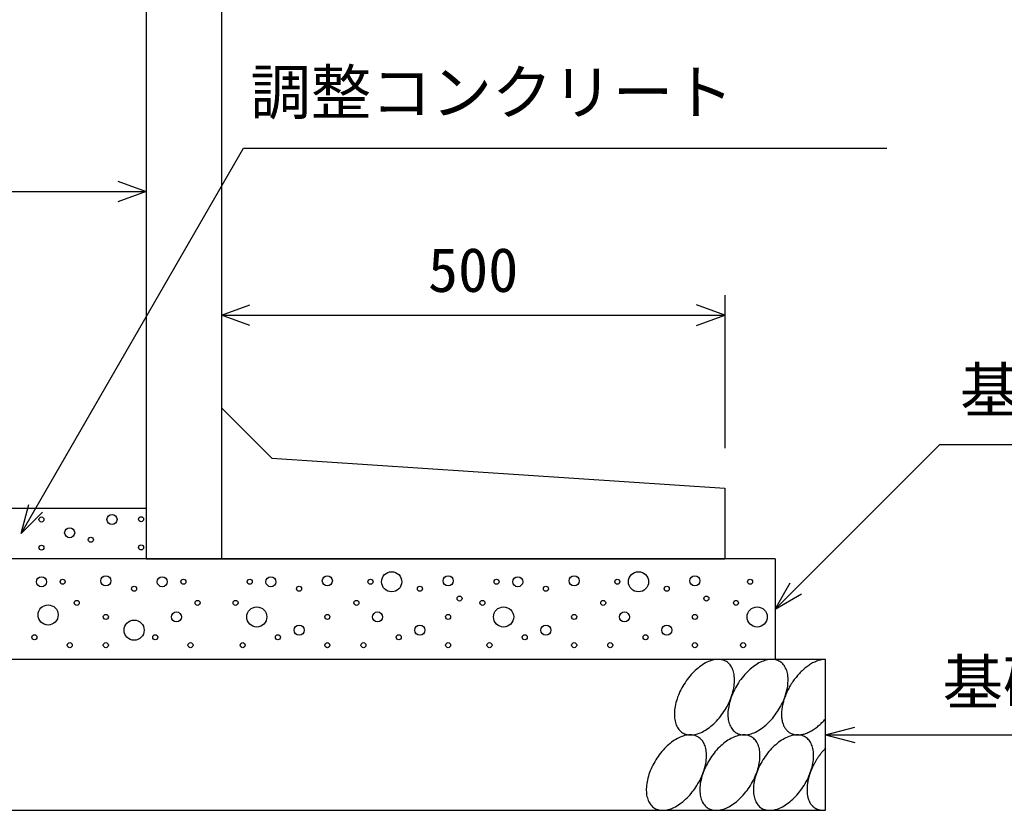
# Model space of a CAD drawing. Units: millimetres, scale not verified. Extents: x -16800 to 16800, y -5940 to 5940.
# Drawn here: x 11924 to 12903, y 2374 to 3160 of the extents above; entities that cross this region are included whole.
import ezdxf
from ezdxf.enums import TextEntityAlignment as Align

# ---------------------------------------------------------------- set-up
doc = ezdxf.new("R2010")
doc.units = ezdxf.units.MM
doc.header["$LTSCALE"] = 20
for name, color, linetype, lineweight in [('0-0_DIM', 7, 'Continuous', 25), ('0-2_HATCH', 6, 'Continuous', 25), ('0-5_OUTLINE', 3, 'Continuous', 25)]:
    doc.layers.add(name, color=color, linetype=linetype, lineweight=lineweight)
doc.styles.add('ＭＳ ゴシック', font='')
doc.styles.get('ＭＳ ゴシック').set_extended_font_data('MS Gothic')

msp = doc.modelspace()

# ---------------------------------------------------------------- linework, layer by layer
at = {"layer": '0-0_DIM'}
for p, q in [((11650, 2988.97), (12050, 2988.97)), ((12625, 2885.93), (12625, 2733.97)), ((12125, 2865.93), (12625, 2865.93)), ((12838.65, 2737.62), (12675, 2573.97)), ((12838.65, 2737.62), (13485.53, 2737.62)), ((11925.74, 2648.97), (11933.5, 2677.94)), ((11925.74, 2648.97), (11946.95, 2670.18)), ((12675, 2573.97), (12690, 2599.95)), ((12675, 2573.97), (12700.98, 2588.97)), ((12725, 2448.97), (12753.98, 2456.73)), ((12725, 2448.97), (13158.31, 2448.97)), ((12725, 2448.97), (12753.98, 2441.2))]:
    msp.add_line(p, q, dxfattribs=at)
for points in [[(11925.74, 2648.97), (12146.85, 3031.94), (12786.05, 3031.94)], [(12021.81, 2999.23), (12050, 2988.97), (12021.81, 2978.71)], [(12153.19, 2855.67), (12125, 2865.93), (12153.19, 2876.19)], [(12596.81, 2855.67), (12625, 2865.93), (12596.81, 2876.19)]]:
    msp.add_lwpolyline(points, dxfattribs=at)
at = {"layer": '0-2_HATCH'}
for points in [[(12626.5, 2521.79), (12625.5, 2522.29), (12624.4, 2522.79), (12623.3, 2523.19), (12622.1, 2523.49), (12620.9, 2523.79), (12619.7, 2523.89), (12618.4, 2523.99), (12617.1, 2523.89), (12615.7, 2523.79), (12614.3, 2523.49), (12612.9, 2523.19), (12611.5, 2522.79), (12610.1, 2522.29), (12608.6, 2521.79), (12607.2, 2521.09), (12605.7, 2520.39), (12604.2, 2519.49), (12602.8, 2518.59), (12601.3, 2517.59), (12599.8, 2516.59), (12598.4, 2515.39), (12597, 2514.19), (12595.6, 2512.99), (12594.2, 2511.59), (12592.8, 2510.19), (12591.5, 2508.79), (12590.2, 2507.29), (12588.9, 2505.69), (12587.7, 2504.09), (12586.5, 2502.49), (12585.4, 2500.79), (12584.3, 2499.09), (12583.2, 2497.29), (12582.2, 2495.59), (12581.3, 2493.79), (12580.4, 2491.99), (12579.6, 2490.09), (12578.8, 2488.29), (12578.1, 2486.49)], [(12679.7, 2521.79), (12678.7, 2522.29), (12677.6, 2522.79), (12676.5, 2523.19), (12675.3, 2523.49), (12674.1, 2523.79), (12672.9, 2523.89), (12671.6, 2523.99), (12670.3, 2523.89), (12668.9, 2523.79), (12667.5, 2523.49), (12666.1, 2523.19), (12664.7, 2522.79), (12663.3, 2522.29), (12661.8, 2521.79), (12660.4, 2521.09), (12658.9, 2520.39), (12657.4, 2519.49), (12656, 2518.59), (12654.5, 2517.59), (12653, 2516.59), (12651.6, 2515.39), (12650.2, 2514.19), (12648.8, 2512.99), (12647.4, 2511.59), (12646, 2510.19), (12644.7, 2508.79), (12643.4, 2507.29), (12642.1, 2505.69), (12640.9, 2504.09), (12639.7, 2502.49), (12638.6, 2500.79), (12637.5, 2499.09), (12636.4, 2497.29), (12635.4, 2495.59), (12634.5, 2493.79), (12633.6, 2491.99), (12632.8, 2490.09), (12632, 2488.29), (12631.3, 2486.49)], [(12725, 2523.99), (12724.1, 2523.89), (12723.3, 2523.89), (12722.4, 2523.79), (12721.5, 2523.69), (12720.6, 2523.49), (12719.7, 2523.29), (12718.8, 2523.09), (12717.8, 2522.79), (12716.9, 2522.49), (12715.9, 2522.09), (12715, 2521.69), (12714, 2521.29), (12713.1, 2520.89), (12712.1, 2520.39), (12711.2, 2519.79), (12710.2, 2519.29), (12709.2, 2518.69), (12708.3, 2517.99), (12707.3, 2517.39), (12706.4, 2516.69), (12705.4, 2515.89), (12704.5, 2515.19), (12703.6, 2514.39), (12702.7, 2513.59), (12701.7, 2512.69), (12700.8, 2511.89), (12699.9, 2510.99), (12699.1, 2510.09), (12698.2, 2509.09), (12697.3, 2508.09), (12696.5, 2507.09), (12695.7, 2506.09), (12694.8, 2505.09), (12694, 2503.99), (12693.3, 2502.99), (12692.5, 2501.89), (12691.8, 2500.79), (12691, 2499.69), (12690.3, 2498.49)], [(12633.9, 2510.19), (12633.6, 2511.59), (12633.2, 2512.99), (12632.7, 2514.19), (12632.2, 2515.39), (12631.5, 2516.59), (12630.9, 2517.59), (12630.1, 2518.59), (12629.3, 2519.49), (12628.4, 2520.39), (12627.5, 2521.09), (12626.5, 2521.79)], [(12687.2, 2510.19), (12686.8, 2511.59), (12686.4, 2512.99), (12685.9, 2514.19), (12685.4, 2515.39), (12684.7, 2516.59), (12684.1, 2517.59), (12683.3, 2518.59), (12682.5, 2519.49), (12681.6, 2520.39), (12680.7, 2521.09), (12679.7, 2521.79)], [(12600.8, 2451.09), (12602.3, 2451.79), (12603.8, 2452.59), (12605.2, 2453.39), (12606.7, 2454.29), (12608.2, 2455.29), (12609.6, 2456.29), (12611, 2457.49), (12612.5, 2458.69), (12613.9, 2459.89), (12615.3, 2461.29), (12616.6, 2462.69), (12618, 2464.09), (12619.3, 2465.59), (12620.5, 2467.19), (12621.8, 2468.79), (12622.9, 2470.39), (12624.1, 2472.09), (12625.2, 2473.79), (12626.2, 2475.59), (12627.2, 2477.29), (12628.2, 2479.09), (12629, 2480.89), (12629.9, 2482.79), (12630.6, 2484.59), (12631.3, 2486.49), (12632, 2488.29), (12632.5, 2490.09), (12633, 2491.99), (12633.5, 2493.79), (12633.8, 2495.59), (12634.1, 2497.29), (12634.4, 2499.09), (12634.5, 2500.79), (12634.6, 2502.49), (12634.6, 2504.09), (12634.6, 2505.69), (12634.4, 2507.29), (12634.2, 2508.79), (12633.9, 2510.19)], [(12654, 2451.09), (12655.5, 2451.79), (12657, 2452.59), (12658.4, 2453.39), (12659.9, 2454.29), (12661.4, 2455.29), (12662.8, 2456.29), (12664.3, 2457.49), (12665.7, 2458.69), (12667.1, 2459.89), (12668.5, 2461.29), (12669.8, 2462.69), (12671.2, 2464.09), (12672.5, 2465.59), (12673.7, 2467.19), (12675, 2468.79), (12676.1, 2470.39), (12677.3, 2472.09), (12678.4, 2473.79), (12679.4, 2475.59), (12680.4, 2477.29), (12681.4, 2479.09), (12682.2, 2480.89), (12683.1, 2482.79), (12683.8, 2484.59), (12684.5, 2486.49), (12685.2, 2488.29), (12685.7, 2490.09), (12686.3, 2491.99), (12686.7, 2493.79), (12687.1, 2495.59), (12687.4, 2497.29), (12687.6, 2499.09), (12687.7, 2500.79), (12687.8, 2502.49), (12687.8, 2504.09), (12687.8, 2505.69), (12687.6, 2507.29), (12687.4, 2508.79), (12687.2, 2510.19)], [(12690.3, 2498.49), (12689.7, 2497.39), (12689, 2496.19), (12688.4, 2495.09), (12687.8, 2493.89), (12687.2, 2492.69), (12686.6, 2491.49), (12686.1, 2490.29), (12685.6, 2489.09), (12685.1, 2487.89), (12684.6, 2486.69), (12684.2, 2485.49), (12683.8, 2484.29), (12683.4, 2483.09), (12683.1, 2481.89), (12682.8, 2480.69), (12682.5, 2479.49), (12682.2, 2478.39), (12682, 2477.19), (12681.8, 2475.99), (12681.6, 2474.89), (12681.5, 2473.69), (12681.4, 2472.59), (12681.3, 2471.49), (12681.3, 2470.39), (12681.2, 2469.29), (12681.3, 2468.29), (12681.3, 2467.19), (12681.4, 2466.19), (12681.5, 2465.19), (12681.6, 2464.19), (12681.8, 2463.29), (12682, 2462.29), (12682.2, 2461.39), (12682.5, 2460.49), (12682.8, 2459.69), (12683.1, 2458.89), (12683.4, 2458.09), (12683.8, 2457.29), (12684.2, 2456.49)], [(12578.1, 2486.49), (12577.5, 2484.59), (12576.9, 2482.79), (12576.4, 2480.99), (12576, 2479.09), (12575.6, 2477.29), (12575.3, 2475.59), (12575.1, 2473.79), (12574.9, 2472.09), (12574.8, 2470.39), (12574.8, 2468.79), (12574.9, 2467.19), (12575, 2465.59), (12575.2, 2464.09), (12575.5, 2462.69), (12575.8, 2461.29), (12576.3, 2459.89), (12576.7, 2458.69), (12577.3, 2457.49), (12577.9, 2456.29), (12578.6, 2455.29), (12579.3, 2454.29), (12580.1, 2453.39), (12581, 2452.59), (12581.9, 2451.79), (12582.9, 2451.09), (12583.9, 2450.59), (12585, 2450.09), (12586.1, 2449.69), (12587.3, 2449.39), (12588.5, 2449.09), (12589.8, 2448.99), (12591.1, 2448.99), (12592.4, 2448.99), (12593.7, 2449.09), (12595.1, 2449.39), (12596.5, 2449.69), (12597.9, 2450.09), (12599.4, 2450.59), (12600.8, 2451.09)], [(12631.3, 2486.49), (12630.7, 2484.59), (12630.1, 2482.79), (12629.6, 2480.99), (12629.2, 2479.09), (12628.8, 2477.29), (12628.5, 2475.59), (12628.3, 2473.79), (12628.1, 2472.09), (12628, 2470.39), (12628, 2468.79), (12628.1, 2467.19), (12628.2, 2465.59), (12628.4, 2464.09), (12628.7, 2462.69), (12629.1, 2461.29), (12629.5, 2459.89), (12630, 2458.69), (12630.5, 2457.49), (12631.1, 2456.29), (12631.8, 2455.29), (12632.5, 2454.29), (12633.4, 2453.39), (12634.2, 2452.59), (12635.1, 2451.79), (12636.1, 2451.09), (12637.1, 2450.59), (12638.2, 2450.09), (12639.4, 2449.69), (12640.5, 2449.39), (12641.7, 2449.09), (12643, 2448.99), (12644.3, 2448.99), (12645.6, 2448.99), (12647, 2449.09), (12648.3, 2449.39), (12649.7, 2449.69), (12651.2, 2450.09), (12652.6, 2450.59), (12654, 2451.09)], [(12684.2, 2456.49), (12684.6, 2455.79), (12685.1, 2455.19), (12685.6, 2454.49), (12686.1, 2453.89), (12686.6, 2453.29), (12687.2, 2452.79), (12687.8, 2452.29), (12688.4, 2451.79), (12689, 2451.29), (12689.7, 2450.89), (12690.3, 2450.59), (12691, 2450.19), (12691.8, 2449.89), (12692.5, 2449.69), (12693.3, 2449.49), (12694, 2449.29), (12694.8, 2449.09), (12695.7, 2448.99), (12696.5, 2448.99), (12697.3, 2448.99), (12698.2, 2448.99), (12699.1, 2448.99), (12699.9, 2449.09), (12700.8, 2449.19), (12701.7, 2449.39), (12702.7, 2449.59), (12703.6, 2449.79), (12704.5, 2450.09), (12705.4, 2450.39), (12706.4, 2450.79), (12707.3, 2451.19), (12708.3, 2451.59), (12709.2, 2452.09), (12710.2, 2452.59), (12711.2, 2453.09), (12712.1, 2453.69), (12713.1, 2454.29), (12714, 2454.89), (12715, 2455.59)], [(12715, 2455.59), (12715.9, 2456.29), (12716.9, 2456.99), (12717.8, 2457.79), (12718.8, 2458.49), (12719.7, 2459.39), (12720.6, 2460.19), (12721.5, 2461.09), (12722.4, 2461.99), (12723.3, 2462.89), (12724.1, 2463.79), (12725, 2464.79)], [(12598.7, 2446.79), (12597.6, 2447.29), (12596.5, 2447.79), (12595.4, 2448.19), (12594.2, 2448.59), (12593, 2448.79), (12591.8, 2448.89), (12590.5, 2448.99), (12589.2, 2448.89), (12587.8, 2448.79), (12586.4, 2448.59), (12585, 2448.19), (12583.6, 2447.79), (12582.2, 2447.29), (12580.7, 2446.79), (12579.3, 2446.09), (12577.8, 2445.39), (12576.3, 2444.49), (12574.9, 2443.59), (12573.4, 2442.59), (12572, 2441.59), (12570.5, 2440.49), (12569.1, 2439.19), (12567.7, 2437.99), (12566.3, 2436.59), (12564.9, 2435.29), (12563.6, 2433.79), (12562.3, 2432.29), (12561, 2430.69), (12559.8, 2429.09), (12558.6, 2427.49), (12557.5, 2425.79), (12556.4, 2424.09), (12555.3, 2422.29), (12554.3, 2420.59), (12553.4, 2418.79), (12552.5, 2416.99), (12551.7, 2415.09), (12550.9, 2413.29), (12550.2, 2411.49)], [(12606.1, 2435.29), (12605.7, 2436.59), (12605.3, 2437.99), (12604.8, 2439.19), (12604.3, 2440.39), (12603.6, 2441.59), (12603, 2442.59), (12602.2, 2443.59), (12601.4, 2444.49), (12600.5, 2445.39), (12599.6, 2446.09), (12598.7, 2446.79)], [(12651.9, 2446.79), (12650.8, 2447.29), (12649.7, 2447.79), (12648.6, 2448.19), (12647.5, 2448.59), (12646.2, 2448.79), (12645, 2448.89), (12643.7, 2448.99), (12642.4, 2448.89), (12641, 2448.79), (12639.6, 2448.59), (12638.2, 2448.19), (12636.8, 2447.79), (12635.4, 2447.29), (12633.9, 2446.79), (12632.5, 2446.09), (12631, 2445.39), (12629.5, 2444.49), (12628.1, 2443.59), (12626.6, 2442.59), (12625.2, 2441.59), (12623.7, 2440.49), (12622.3, 2439.19), (12620.9, 2437.99), (12619.5, 2436.59), (12618.1, 2435.29), (12616.8, 2433.79), (12615.5, 2432.29), (12614.2, 2430.69), (12613, 2429.09), (12611.8, 2427.49), (12610.7, 2425.79), (12609.6, 2424.09), (12608.5, 2422.29), (12607.6, 2420.59), (12606.6, 2418.79), (12605.7, 2416.99), (12604.9, 2415.09), (12604.1, 2413.29), (12603.4, 2411.49)], [(12659.3, 2435.29), (12658.9, 2436.59), (12658.5, 2437.99), (12658, 2439.19), (12657.5, 2440.39), (12656.9, 2441.59), (12656.2, 2442.59), (12655.4, 2443.59), (12654.6, 2444.49), (12653.8, 2445.39), (12652.8, 2446.09), (12651.9, 2446.79)], [(12705.1, 2446.79), (12704, 2447.29), (12703, 2447.79), (12701.8, 2448.19), (12700.7, 2448.59), (12699.4, 2448.79), (12698.2, 2448.89), (12696.9, 2448.99), (12695.6, 2448.89), (12694.2, 2448.79), (12692.9, 2448.59), (12691.5, 2448.19), (12690, 2447.79), (12688.6, 2447.29), (12687.1, 2446.79), (12685.7, 2446.09), (12684.2, 2445.39), (12682.8, 2444.49), (12681.3, 2443.59), (12679.8, 2442.59), (12678.4, 2441.59), (12676.9, 2440.49), (12675.5, 2439.19), (12674.1, 2437.99), (12672.7, 2436.59), (12671.3, 2435.29), (12670, 2433.79), (12668.7, 2432.29), (12667.5, 2430.69), (12666.2, 2429.09), (12665, 2427.49), (12663.9, 2425.79), (12662.8, 2424.09), (12661.8, 2422.29), (12660.8, 2420.59), (12659.8, 2418.79), (12658.9, 2416.99), (12658.1, 2415.09), (12657.4, 2413.29), (12656.6, 2411.49)], [(12712.5, 2435.29), (12712.1, 2436.59), (12711.7, 2437.99), (12711.2, 2439.19), (12710.7, 2440.39), (12710.1, 2441.59), (12709.4, 2442.59), (12708.6, 2443.59), (12707.8, 2444.49), (12707, 2445.39), (12706, 2446.09), (12705.1, 2446.79)], [(12572.9, 2376.19), (12574.4, 2376.79), (12575.9, 2377.59), (12577.3, 2378.39), (12578.8, 2379.29), (12580.3, 2380.29), (12581.7, 2381.29), (12583.2, 2382.49), (12584.6, 2383.69), (12586, 2384.89), (12587.4, 2386.29), (12588.7, 2387.69), (12590.1, 2389.09), (12591.4, 2390.59), (12592.6, 2392.19), (12593.9, 2393.79), (12595, 2395.39), (12596.2, 2397.09), (12597.3, 2398.79), (12598.3, 2400.59), (12599.3, 2402.29), (12600.3, 2404.09), (12601.1, 2405.99), (12602, 2407.79), (12602.7, 2409.59), (12603.4, 2411.49), (12604.1, 2413.29), (12604.6, 2415.09), (12605.2, 2416.99), (12605.6, 2418.79), (12606, 2420.59), (12606.3, 2422.29), (12606.5, 2424.09), (12606.6, 2425.79), (12606.7, 2427.49), (12606.7, 2429.09), (12606.7, 2430.69), (12606.5, 2432.29), (12606.3, 2433.79), (12606.1, 2435.29)], [(12626.2, 2376.19), (12627.6, 2376.79), (12629.1, 2377.59), (12630.5, 2378.39), (12632, 2379.29), (12633.5, 2380.29), (12634.9, 2381.29), (12636.4, 2382.49), (12637.8, 2383.69), (12639.2, 2384.89), (12640.6, 2386.29), (12641.9, 2387.69), (12643.3, 2389.09), (12644.6, 2390.59), (12645.8, 2392.19), (12647.1, 2393.79), (12648.3, 2395.39), (12649.4, 2397.09), (12650.5, 2398.79), (12651.5, 2400.59), (12652.5, 2402.29), (12653.5, 2404.09), (12654.4, 2405.99), (12655.2, 2407.79), (12655.9, 2409.59), (12656.6, 2411.49), (12657.3, 2413.29), (12657.9, 2415.09), (12658.4, 2416.99), (12658.8, 2418.79), (12659.2, 2420.59), (12659.5, 2422.29), (12659.7, 2424.09), (12659.8, 2425.79), (12659.9, 2427.49), (12659.9, 2429.09), (12659.9, 2430.69), (12659.7, 2432.29), (12659.5, 2433.79), (12659.3, 2435.29)], [(12679.4, 2376.19), (12680.8, 2376.79), (12682.3, 2377.59), (12683.8, 2378.39), (12685.2, 2379.29), (12686.7, 2380.29), (12688.1, 2381.29), (12689.6, 2382.49), (12691, 2383.69), (12692.4, 2384.89), (12693.8, 2386.29), (12695.2, 2387.69), (12696.5, 2389.09), (12697.8, 2390.59), (12699.1, 2392.19), (12700.3, 2393.79), (12701.5, 2395.39), (12702.6, 2397.09), (12703.7, 2398.79), (12704.7, 2400.59), (12705.7, 2402.29), (12706.7, 2404.09), (12707.6, 2405.99), (12708.4, 2407.79), (12709.2, 2409.59), (12709.9, 2411.49), (12710.5, 2413.29), (12711.1, 2415.09), (12711.6, 2416.99), (12712, 2418.79), (12712.4, 2420.59), (12712.7, 2422.29), (12712.9, 2424.09), (12713.1, 2425.79), (12713.1, 2427.49), (12713.2, 2429.09), (12713.1, 2430.69), (12713, 2432.29), (12712.8, 2433.79), (12712.5, 2435.29)], [(12725, 2435.69), (12724.5, 2435.19), (12724, 2434.59), (12723.5, 2434.09), (12723, 2433.49), (12722.5, 2432.99), (12722, 2432.39), (12721.5, 2431.79), (12721.1, 2431.29), (12720.6, 2430.69), (12720.1, 2430.09), (12719.7, 2429.49), (12719.2, 2428.89), (12718.8, 2428.29), (12718.3, 2427.59), (12717.9, 2426.99), (12717.5, 2426.39), (12717.1, 2425.69), (12716.6, 2425.09), (12716.2, 2424.49), (12715.8, 2423.79), (12715.4, 2423.19), (12715.1, 2422.49), (12714.7, 2421.79), (12714.3, 2421.19), (12713.9, 2420.49), (12713.6, 2419.79), (12713.2, 2419.19), (12712.9, 2418.49), (12712.5, 2417.79), (12712.2, 2417.09), (12711.9, 2416.39), (12711.6, 2415.79), (12711.3, 2415.09), (12711, 2414.39), (12710.7, 2413.69), (12710.4, 2412.99), (12710.2, 2412.29), (12709.9, 2411.59), (12709.7, 2410.89)], [(12550.2, 2411.49), (12549.6, 2409.59), (12549, 2407.79), (12548.5, 2405.99), (12548.1, 2404.09), (12547.7, 2402.39), (12547.4, 2400.59), (12547.2, 2398.79), (12547, 2397.09), (12546.9, 2395.39), (12546.9, 2393.79), (12547, 2392.19), (12547.1, 2390.59), (12547.3, 2389.09), (12547.6, 2387.69), (12548, 2386.29), (12548.4, 2384.89), (12548.9, 2383.69), (12549.4, 2382.49), (12550, 2381.29), (12550.7, 2380.29), (12551.5, 2379.29), (12552.3, 2378.39), (12553.1, 2377.59), (12554, 2376.79), (12555, 2376.19), (12556.1, 2375.59), (12557.1, 2375.09), (12558.3, 2374.69), (12559.4, 2374.39), (12560.6, 2374.09), (12561.9, 2373.99), (12563.2, 2373.99), (12564.5, 2373.99), (12565.9, 2374.09), (12567.2, 2374.39), (12568.6, 2374.69), (12570.1, 2375.09), (12571.5, 2375.59), (12572.9, 2376.19)], [(12603.4, 2411.49), (12602.8, 2409.59), (12602.2, 2407.79), (12601.7, 2405.99), (12601.3, 2404.09), (12600.9, 2402.39), (12600.6, 2400.59), (12600.4, 2398.79), (12600.2, 2397.09), (12600.2, 2395.39), (12600.1, 2393.79), (12600.2, 2392.19), (12600.3, 2390.59), (12600.5, 2389.09), (12600.8, 2387.69), (12601.2, 2386.29), (12601.6, 2384.89), (12602.1, 2383.69), (12602.6, 2382.49), (12603.2, 2381.29), (12603.9, 2380.29), (12604.7, 2379.29), (12605.5, 2378.39), (12606.3, 2377.59), (12607.3, 2376.79), (12608.2, 2376.19), (12609.3, 2375.59), (12610.3, 2375.09), (12611.5, 2374.69), (12612.6, 2374.39), (12613.9, 2374.09), (12615.1, 2373.99), (12616.4, 2373.99), (12617.7, 2373.99), (12619.1, 2374.09), (12620.4, 2374.39), (12621.8, 2374.69), (12623.3, 2375.09), (12624.7, 2375.59), (12626.2, 2376.19)], [(12656.6, 2411.49), (12656, 2409.59), (12655.4, 2407.79), (12654.9, 2405.99), (12654.5, 2404.09), (12654.1, 2402.39), (12653.8, 2400.59), (12653.6, 2398.79), (12653.5, 2397.09), (12653.4, 2395.39), (12653.4, 2393.79), (12653.4, 2392.19), (12653.5, 2390.59), (12653.8, 2389.09), (12654, 2387.69), (12654.4, 2386.29), (12654.8, 2384.89), (12655.3, 2383.69), (12655.8, 2382.49), (12656.4, 2381.29), (12657.1, 2380.29), (12657.9, 2379.29), (12658.7, 2378.39), (12659.5, 2377.59), (12660.5, 2376.79), (12661.4, 2376.19), (12662.5, 2375.59), (12663.5, 2375.09), (12664.7, 2374.69), (12665.8, 2374.39), (12667.1, 2374.09), (12668.3, 2373.99), (12669.6, 2373.99), (12670.9, 2373.99), (12672.3, 2374.09), (12673.7, 2374.39), (12675.1, 2374.69), (12676.5, 2375.09), (12677.9, 2375.59), (12679.4, 2376.19)], [(12709.7, 2410.89), (12709.4, 2410.19), (12709.2, 2409.59), (12709, 2408.89), (12708.8, 2408.19), (12708.6, 2407.49), (12708.4, 2406.79), (12708.2, 2406.09), (12708, 2405.39), (12707.8, 2404.79), (12707.7, 2404.09), (12707.5, 2403.39), (12707.4, 2402.69), (12707.3, 2402.09), (12707.2, 2401.39), (12707.1, 2400.69), (12707, 2400.09), (12706.9, 2399.39), (12706.8, 2398.79), (12706.7, 2398.09), (12706.7, 2397.49), (12706.6, 2396.79), (12706.6, 2396.19), (12706.6, 2395.59), (12706.6, 2394.99), (12706.6, 2394.29), (12706.6, 2393.69), (12706.6, 2393.09), (12706.6, 2392.49), (12706.6, 2391.89), (12706.7, 2391.39), (12706.7, 2390.79), (12706.8, 2390.19), (12706.9, 2389.59), (12707, 2389.09), (12707.1, 2388.49), (12707.2, 2387.99), (12707.3, 2387.49), (12707.4, 2386.89), (12707.5, 2386.39)], [(12707.5, 2386.39), (12707.7, 2385.89), (12707.8, 2385.39), (12708, 2384.89), (12708.2, 2384.39), (12708.4, 2383.99), (12708.6, 2383.49), (12708.8, 2382.99), (12709, 2382.59), (12709.2, 2382.19), (12709.4, 2381.69), (12709.7, 2381.29), (12709.9, 2380.89), (12710.2, 2380.49), (12710.4, 2380.09), (12710.7, 2379.79), (12711, 2379.39), (12711.3, 2378.99), (12711.6, 2378.69), (12711.9, 2378.39), (12712.2, 2377.99), (12712.5, 2377.69), (12712.9, 2377.39), (12713.2, 2377.19), (12713.6, 2376.89), (12713.9, 2376.59), (12714.3, 2376.39), (12714.7, 2376.09), (12715.1, 2375.89), (12715.4, 2375.69), (12715.8, 2375.49), (12716.2, 2375.29), (12716.6, 2375.09), (12717.1, 2374.99), (12717.5, 2374.79), (12717.9, 2374.69), (12718.3, 2374.49), (12718.8, 2374.39), (12719.2, 2374.29), (12719.7, 2374.19)], [(12719.7, 2374.19), (12720.1, 2374.19), (12720.6, 2374.09), (12721.1, 2373.99), (12721.5, 2373.99), (12722, 2373.99), (12722.5, 2373.99), (12723, 2373.99), (12723.5, 2373.99), (12724, 2373.99), (12724.5, 2373.99), (12725, 2374.09)]]:
    msp.add_lwpolyline(points, dxfattribs=at)
for centre, radius in [((11946, 2662.99), 2.5), ((12016.09, 2662.99), 5), ((12044.95, 2663.28), 2.5), ((11974.04, 2649.86), 5), ((11995.07, 2642.86), 2.5), ((11946, 2634.98), 2.5), ((12044.95, 2635.26), 2.5), ((11946.04, 2601.14), 5), ((11967.07, 2601.14), 2.5), ((12009.97, 2602.02), 5), ((12066.04, 2601.14), 5), ((12087.07, 2601.14), 2.5), ((12152.93, 2601.14), 2.5), ((12173.96, 2601.14), 5), ((12230.03, 2602.02), 5), ((12272.93, 2601.14), 2.5), ((12293.96, 2601.14), 10), ((12350.03, 2602.02), 5), ((12398.15, 2601.14), 2.5), ((12419.18, 2601.14), 5), ((12475.26, 2602.02), 5), ((12518.15, 2601.14), 2.5), ((12539.18, 2601.14), 10), ((12595.26, 2602.02), 5), ((12650.08, 2601.14), 2.5), ((12038.01, 2594.14), 2.5), ((12201.99, 2594.14), 2.5), ((12321.99, 2594.14), 2.5), ((12447.22, 2594.14), 2.5), ((12567.22, 2594.14), 2.5), ((11981.09, 2580.13), 2.5), ((12101.09, 2580.13), 2.5), ((12138.91, 2580.13), 2.5), ((12258.91, 2580.13), 2.5), ((12361.37, 2584.45), 2.5), ((12384.13, 2580.13), 2.5), ((12504.13, 2580.13), 2.5), ((12606.6, 2584.45), 2.5), ((12636.06, 2580.13), 2.5), ((11952.58, 2568.13), 10), ((12159.94, 2566.13), 10), ((12405.16, 2566.13), 10), ((12657.09, 2566.13), 10), ((12009.97, 2566.13), 2.5), ((12080.06, 2566.13), 5), ((12230.03, 2566.13), 2.5), ((12279.94, 2566.13), 5), ((12350.03, 2566.13), 2.5), ((12475.26, 2566.13), 2.5), ((12525.16, 2566.13), 5), ((12595.26, 2566.13), 2.5), ((12038.01, 2552.99), 10), ((12201.99, 2552.99), 5), ((12321.99, 2552.99), 5), ((12447.22, 2552.99), 5), ((12567.22, 2552.99), 5), ((11939.03, 2545.99), 2.5), ((12059.03, 2545.99), 2.5), ((12180.97, 2545.99), 2.5), ((12300.97, 2545.99), 2.5), ((12426.19, 2545.99), 2.5), ((12546.19, 2545.99), 2.5), ((11974.08, 2538.11), 2.5), ((12009.97, 2538.11), 2.5), ((12094.08, 2538.11), 2.5), ((12145.92, 2538.11), 2.5), ((12230.03, 2538.11), 2.5), ((12265.92, 2538.11), 2.5), ((12350.03, 2538.11), 2.5), ((12391.14, 2538.11), 2.5), ((12475.26, 2538.11), 2.5), ((12511.14, 2538.11), 2.5), ((12595.26, 2538.11), 2.5), ((12643.07, 2538.11), 2.5)]:
    msp.add_circle(centre, radius, dxfattribs=at)
at = {"layer": '0-5_OUTLINE'}
for p, q in [((12125, 3423.97), (12125, 2623.97)), ((12050, 3353.97), (12050, 2623.97)), ((12125, 2773.97), (12175, 2723.97)), ((12175, 2723.97), (12625, 2693.97)), ((12625, 2693.97), (12625, 2623.97)), ((12050, 2673.97), (11650, 2673.97)), ((12675, 2623.97), (11525, 2623.97)), ((12050, 2623.97), (12625, 2623.97)), ((12675, 2623.97), (12675, 2523.97)), ((12725, 2523.97), (11475, 2523.97))]:
    msp.add_line(p, q, dxfattribs=at)
msp.add_lwpolyline([(11475, 2373.97), (12725, 2373.97), (12725, 2523.97)], dxfattribs=at)

# ---------------------------------------------------------------- texts
at = {"layer": '0-0_DIM', "style": 'ＭＳ ゴシック'}
for s, p in [('調整コンクリート', (12153.56, 3052.46)), ('500', (12330, 2875.93)), ('基礎コンクリート', (12858.65, 2756.36)), ('基礎砕石', (12841.32, 2466.14))]:
    msp.add_text(s, height=43.99, dxfattribs=at).set_placement(p, align=Align.BOTTOM_LEFT)

doc.saveas('drawing.dxf')
